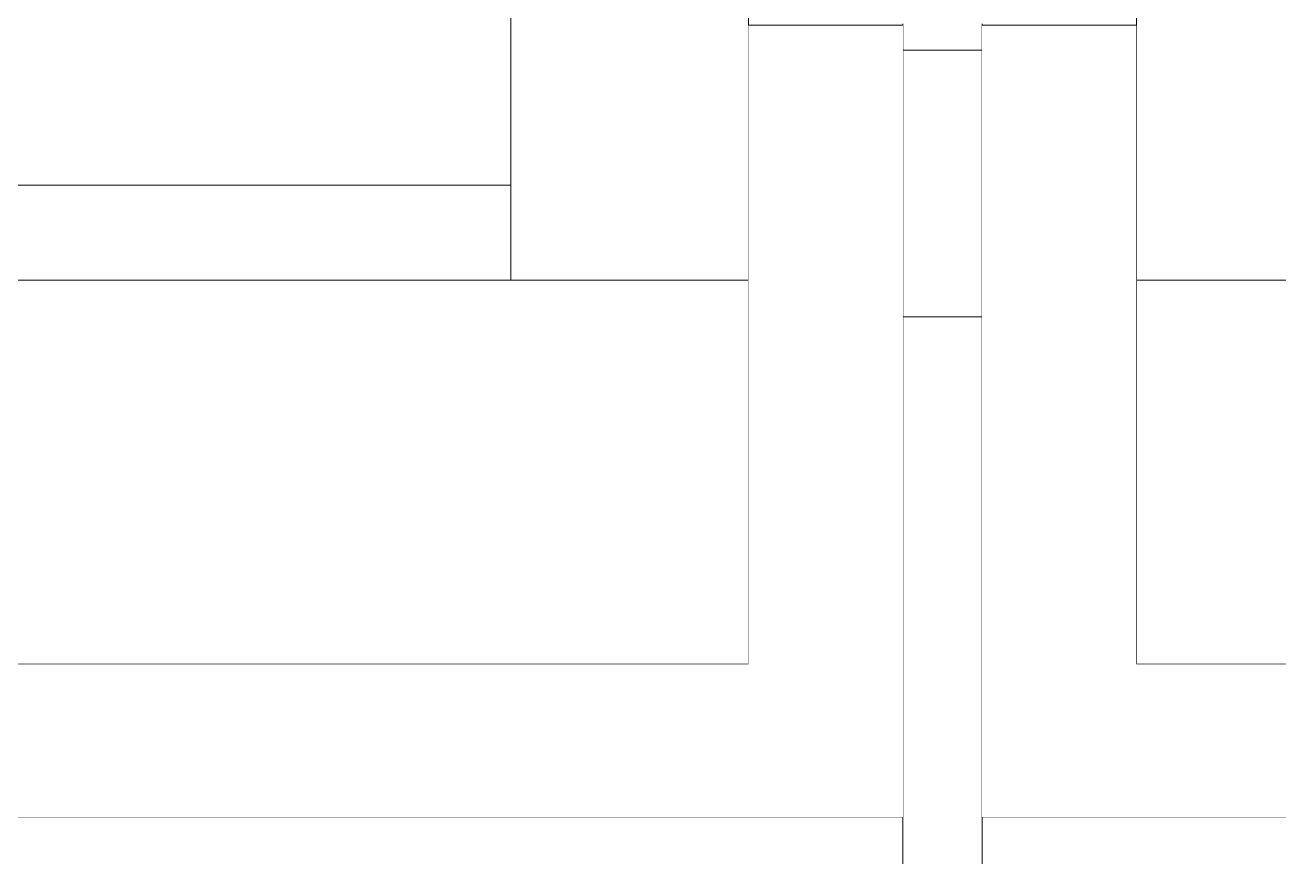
# Model space of a CAD drawing. Header units: millimetres. Extents: x -46169 to 237885, y -84465 to 18123.
# Drawn here: x 112123.9 to 112282.2, y -80720.2 to -80615.1 of the extents above; entities that cross this region are included whole.
import ezdxf

# ---------------------------------------------------------------- set-up
doc = ezdxf.new("R2010")
doc.units = ezdxf.units.MM
doc.header["$MEASUREMENT"] = 0
doc.linetypes.add('Wipeout_Contour', pattern=[1000, 0, -1000])
doc.layers.add('New_A-20-M_Floor_Slab', color=7, linetype='Continuous')
doc.layers.add('New_A-35-M_FFE_Fixed', color=7, linetype='Continuous')
for name, color, linetype, lineweight in [('New_A-20-M_Floor_Slab_Pen_No__87', 8, 'Continuous', 20), ('New_A-20-M_Floor_Slab_Pen_No__89', 8, 'Continuous', 20), ('New_A-35-M_FFE_Fixed_Pen_No__1', 7, 'Continuous', 13)]:
    doc.layers.add(name, color=color, linetype=linetype, lineweight=lineweight)

# ---------------------------------------------------------------- blocks, each defined once
blk = doc.blocks.new('Section Elem_4_2', base_point=(64459.15, -84332.61))
at = {"color": 254, "linetype": 'Wipeout_Contour', "lineweight": 0, "ltscale": 25429937.22512363}
blk.add_wipeout([(110238.31, -80783.86), (110303.02, -80783.86), (110303.02, -80952.86), (110238.31, -80952.86), (110238.31, -80953.11), (121390.86, -80953.11), (121390.86, -80952.86), (121326.16, -80952.86), (121326.16, -80783.86), (121390.86, -80783.86), (121390.86, -80715.11), (121319.73, -80715.11), (121319.73, -80952.36), (121284.73, -80952.36), (121284.73, -80942.36), (121309.73, -80942.36), (121309.73, -80715.11), (121044.73, -80715.11), (121044.73, -80952.36), (121009.73, -80952.36), (121009.73, -80942.36), (121034.73, -80942.36), (121034.73, -80715.11), (120494.73, -80715.11), (120494.73, -80942.36), (120520.23, -80942.36), (120520.23, -80952.36), (120459.23, -80952.36), (120459.23, -80942.36), (120484.73, -80942.36), (120484.73, -80715.11), (119944.73, -80715.11), (119944.73, -80942.36), (119969.73, -80942.36), (119969.73, -80952.36), (119909.73, -80952.36), (119909.73, -80942.36), (119934.73, -80942.36), (119934.73, -80715.11), (119394.73, -80715.11), (119394.73, -80942.36), (119420.23, -80942.36), (119420.23, -80952.36), (119359.23, -80952.36), (119359.23, -80942.36), (119384.73, -80942.36), (119384.73, -80715.11), (118844.73, -80715.11), (118844.73, -80942.36), (118869.73, -80942.36), (118869.73, -80952.36), (118809.73, -80952.36), (118809.73, -80942.36), (118834.73, -80942.36), (118834.73, -80715.11), (118294.73, -80715.11), (118294.73, -80942.36), (118320.23, -80942.36), (118320.23, -80952.36), (118259.23, -80952.36), (118259.23, -80942.36), (118284.73, -80942.36), (118284.73, -80715.11), (117744.73, -80715.11), (117744.73, -80942.36), (117769.73, -80942.36), (117769.73, -80952.36), (117709.73, -80952.36), (117709.73, -80942.36), (117734.73, -80942.36), (117734.73, -80715.11), (117194.73, -80715.11), (117194.73, -80942.36), (117220.23, -80942.36), (117220.23, -80952.36), (117159.73, -80952.36), (117159.73, -80942.36), (117184.73, -80942.36), (117184.73, -80715.11), (116644.73, -80715.11), (116644.73, -80942.36), (116670.23, -80942.36), (116670.23, -80952.36), (116609.23, -80952.36), (116609.23, -80942.36), (116634.73, -80942.36), (116634.73, -80715.11), (116094.73, -80715.11), (116094.73, -80942.36), (116119.73, -80942.36), (116119.73, -80952.36), (116059.73, -80952.36), (116059.73, -80942.36), (116084.73, -80942.36), (116084.73, -80715.11), (115544.73, -80715.11), (115544.73, -80942.36), (115570.23, -80942.36), (115570.23, -80952.36), (115509.23, -80952.36), (115509.23, -80942.36), (115534.73, -80942.36), (115534.73, -80715.11), (114994.73, -80715.11), (114994.73, -80942.36), (115019.73, -80942.36), (115019.73, -80952.36), (114959.73, -80952.36), (114959.73, -80942.36), (114984.73, -80942.36), (114984.73, -80715.11), (114444.73, -80715.11), (114444.73, -80942.36), (114470.23, -80942.36), (114470.23, -80952.36), (114409.23, -80952.36), (114409.23, -80942.36), (114434.73, -80942.36), (114434.73, -80715.11), (113894.73, -80715.11), (113894.73, -80942.36), (113919.73, -80942.36), (113919.73, -80952.36), (113859.73, -80952.36), (113859.73, -80942.36), (113884.73, -80942.36), (113884.73, -80715.11), (113344.73, -80715.11), (113344.73, -80942.36), (113370.23, -80942.36), (113370.23, -80952.36), (113309.73, -80952.36), (113309.73, -80942.36), (113334.73, -80942.36), (113334.73, -80715.11), (112794.73, -80715.11), (112794.73, -80942.36), (112820.23, -80942.36), (112820.23, -80952.36), (112759.73, -80952.36), (112759.73, -80942.36), (112784.73, -80942.36), (112784.73, -80715.11), (112244.73, -80715.11), (112244.73, -80942.36), (112270.23, -80942.36), (112270.23, -80952.36), (112209.73, -80952.36), (112209.73, -80942.36), (112234.73, -80942.36), (112234.73, -80715.11), (111694.73, -80715.11), (111694.73, -80942.36), (111720.23, -80942.36), (111720.23, -80952.36), (111659.73, -80952.36), (111659.73, -80942.36), (111684.73, -80942.36), (111684.73, -80715.11), (111144.73, -80715.11), (111144.73, -80942.36), (111170.23, -80942.36), (111170.23, -80952.36), (111109.23, -80952.36), (111109.23, -80942.36), (111134.73, -80942.36), (111134.73, -80715.11), (110594.73, -80715.11), (110594.73, -80942.36), (110619.73, -80942.36), (110619.73, -80952.36), (110584.73, -80952.36), (110584.73, -80715.11), (110319.73, -80715.11), (110319.73, -80942.36), (110344.73, -80942.36), (110344.73, -80952.36), (110309.73, -80952.36), (110309.73, -80715.11), (110238.31, -80715.11)], dxfattribs=at).dxf.layer = 'New_A-20-M_Floor_Slab'
at = {"layer": 'New_A-20-M_Floor_Slab_Pen_No__87', "linetype": 'Continuous'}
for p, q in [((111694.73, -80715.11), (112234.73, -80715.11)), ((112244.73, -80715.11), (112784.73, -80715.11))]:
    blk.add_line(p, q, dxfattribs=at)
blk = doc.blocks.new('Section Elem_19_2', base_point=(64459.15, -84332.61))
at = {"color": 254, "linetype": 'Wipeout_Contour', "lineweight": 0, "ltscale": 552796.729137}
blk.add_wipeout([(112264.23, -80503.33), (112264.23, -80647.33), (112294.23, -80647.33), (112294.23, -80503.33)], dxfattribs=at).dxf.layer = 'New_A-35-M_FFE_Fixed'
at = {"color": 254, "linetype": 'Wipeout_Contour', "lineweight": 0, "ltscale": 552767.351012}
blk.add_wipeout([(112244.73, -80618.27), (112244.73, -80617.28), (112234.73, -80617.28), (112234.73, -80618.27)], dxfattribs=at).dxf.layer = 'New_A-35-M_FFE_Fixed'
at = {"color": 254, "linetype": 'Wipeout_Contour', "lineweight": 0, "ltscale": 552827.105204}
blk.add_wipeout([(112234.73, -80646.23), (112244.73, -80646.23), (112244.73, -80640.54), (112234.73, -80640.54)], dxfattribs=at).dxf.layer = 'New_A-35-M_FFE_Fixed'
at = {"color": 254, "linetype": 'Wipeout_Contour', "lineweight": 0, "ltscale": 552762.736866}
blk.add_wipeout([(112234.73, -80616.64), (112244.73, -80616.64), (112244.73, -80614.96), (112234.73, -80614.96)], dxfattribs=at).dxf.layer = 'New_A-35-M_FFE_Fixed'
at = {"color": 254, "linetype": 'Wipeout_Contour', "lineweight": 0, "ltscale": 552770.296702}
blk.add_wipeout([(112234.73, -80619.81), (112244.73, -80619.81), (112244.73, -80618.27), (112234.73, -80618.27)], dxfattribs=at).dxf.layer = 'New_A-35-M_FFE_Fixed'
at = {"color": 254, "linetype": 'Wipeout_Contour', "lineweight": 0, "ltscale": 552814.144897}
blk.add_wipeout([(112234.73, -80640.54), (112244.73, -80640.54), (112244.73, -80635.12), (112234.73, -80635.12)], dxfattribs=at).dxf.layer = 'New_A-35-M_FFE_Fixed'
at = {"color": 254, "linetype": 'Wipeout_Contour', "lineweight": 0, "ltscale": 552840.447011}
blk.add_wipeout([(112234.73, -80651.97), (112244.73, -80651.97), (112244.73, -80646.23), (112234.73, -80646.23)], dxfattribs=at).dxf.layer = 'New_A-35-M_FFE_Fixed'
at = {"color": 254, "linetype": 'Wipeout_Contour', "lineweight": 0, "ltscale": 553786.836441}
blk.add_wipeout([(112264.23, -80695.83), (112765.23, -80695.83), (112765.23, -80647.33), (112264.23, -80647.33)], dxfattribs=at).dxf.layer = 'New_A-35-M_FFE_Fixed'
at = {"layer": 'New_A-35-M_FFE_Fixed_Pen_No__1', "linetype": 'Continuous'}
for p, q in [((112264.23, -80647.33), (112264.23, -80503.33)), ((112294.23, -80647.33), (112264.23, -80647.33)), ((112264.23, -80695.83), (112264.23, -80647.33)), ((112264.23, -80695.83), (112765.23, -80695.83))]:
    blk.add_line(p, q, dxfattribs=at)
at = {"color": 254, "linetype": 'Wipeout_Contour', "lineweight": 0, "ltscale": 552802.042247}
blk.add_wipeout([(112234.73, -80635.12), (112244.73, -80635.12), (112244.73, -80630.17), (112234.73, -80630.17)], dxfattribs=at).dxf.layer = 'New_A-35-M_FFE_Fixed'
at = {"color": 254, "linetype": 'Wipeout_Contour', "lineweight": 0, "ltscale": 553103.28844}
blk.add_wipeout([(112234.73, -80651.97), (112234.73, -80871.24), (112244.73, -80871.24), (112244.73, -80651.97)], dxfattribs=at).dxf.layer = 'New_A-35-M_FFE_Fixed'
at = {"color": 254, "linetype": 'Wipeout_Contour', "lineweight": 0, "ltscale": 552791.241843}
blk.add_wipeout([(112244.73, -80630.17), (112244.73, -80625.86), (112234.73, -80625.86), (112234.73, -80630.17)], dxfattribs=at).dxf.layer = 'New_A-35-M_FFE_Fixed'
at = {"color": 254, "linetype": 'Wipeout_Contour', "lineweight": 0, "ltscale": 552782.140389}
blk.add_wipeout([(112244.73, -80625.86), (112244.73, -80622.37), (112234.73, -80622.37), (112234.73, -80625.86)], dxfattribs=at).dxf.layer = 'New_A-35-M_FFE_Fixed'
at = {"color": 254, "linetype": 'Wipeout_Contour', "lineweight": 0, "ltscale": 552775.072151}
blk.add_wipeout([(112234.73, -80622.37), (112244.73, -80622.37), (112244.73, -80619.81), (112234.73, -80619.81)], dxfattribs=at).dxf.layer = 'New_A-35-M_FFE_Fixed'
blk = doc.blocks.new('Section Elem_20_2', base_point=(64459.15, -84332.61))
at = {"layer": 'New_A-35-M_FFE_Fixed_Pen_No__1', "linetype": 'Continuous'}
for p, q in [((112234.73, -80618.27), (112244.73, -80618.27)), ((112234.73, -80619.81), (112234.73, -80618.27)), ((112244.73, -80619.81), (112244.73, -80618.27)), ((112234.73, -80622.37), (112234.73, -80619.81)), ((112244.73, -80622.37), (112244.73, -80619.81)), ((112234.73, -80625.86), (112234.73, -80622.37)), ((112244.73, -80625.86), (112244.73, -80622.37)), ((112234.73, -80630.17), (112234.73, -80625.86)), ((112244.73, -80630.17), (112244.73, -80625.86)), ((112234.73, -80635.12), (112234.73, -80630.17)), ((112244.73, -80635.12), (112244.73, -80630.17)), ((112234.73, -80640.54), (112234.73, -80635.12)), ((112244.73, -80640.54), (112244.73, -80635.12)), ((112234.73, -80646.23), (112234.73, -80640.54)), ((112244.73, -80646.23), (112244.73, -80640.54)), ((112234.73, -80651.97), (112234.73, -80646.23)), ((112244.73, -80651.97), (112244.73, -80646.23)), ((112234.73, -80884.65), (112234.73, -80651.97)), ((112234.73, -80651.97), (112244.73, -80651.97)), ((112244.73, -80884.65), (112244.73, -80651.97))]:
    blk.add_line(p, q, dxfattribs=at)
at = {"color": 254, "linetype": 'Wipeout_Contour', "lineweight": 0, "ltscale": 552765.43965}
blk.add_wipeout([(112244.73, -80617.28), (112244.73, -80616.64), (112234.73, -80616.64), (112234.73, -80617.28)], dxfattribs=at).dxf.layer = 'New_A-35-M_FFE_Fixed'
at = {"color": 254, "linetype": 'Wipeout_Contour', "lineweight": 0, "ltscale": 827971.628807}
blk.add_wipeout([(112215.23, -80647.33), (112185.23, -80647.33), (111744.23, -80647.33), (111714.23, -80647.33), (111714.23, -80695.83), (112215.23, -80695.83)], dxfattribs=at).dxf.layer = 'New_A-35-M_FFE_Fixed'
at = {"layer": 'New_A-35-M_FFE_Fixed_Pen_No__1', "linetype": 'Continuous'}
for p, q in [((112234.73, -80616.64), (112234.73, -80614.96)), ((112244.73, -80616.64), (112244.73, -80614.96)), ((112234.73, -80618.27), (112234.73, -80616.64)), ((112244.73, -80618.27), (112244.73, -80616.64)), ((111714.23, -80695.83), (112215.23, -80695.83))]:
    blk.add_line(p, q, dxfattribs=at)
at = {"color": 254, "linetype": 'Wipeout_Contour', "lineweight": 0, "ltscale": 551929.600509}
blk.add_wipeout([(112185.23, -80647.33), (112185.23, -80635.33), (111744.23, -80635.33), (111744.23, -80647.33)], dxfattribs=at).dxf.layer = 'New_A-35-M_FFE_Fixed'
at = {"color": 254, "linetype": 'Wipeout_Contour', "lineweight": 0, "ltscale": 551761.374976}
blk.add_wipeout([(112185.23, -80635.33), (112185.23, -80503.33), (111744.23, -80503.33), (111744.23, -80635.33)], dxfattribs=at).dxf.layer = 'New_A-35-M_FFE_Fixed'
at = {"color": 254, "linetype": 'Wipeout_Contour', "lineweight": 0, "ltscale": 552540.027076}
blk.add_wipeout([(112215.23, -80503.33), (112185.23, -80503.33), (112185.23, -80647.33), (112215.23, -80647.33)], dxfattribs=at).dxf.layer = 'New_A-35-M_FFE_Fixed'
at = {"layer": 'New_A-35-M_FFE_Fixed_Pen_No__1', "linetype": 'Continuous'}
for p, q in [((112185.23, -80647.33), (112185.23, -80503.33)), ((112215.23, -80647.33), (112215.23, -80503.33)), ((111744.23, -80635.33), (112185.23, -80635.33)), ((111744.23, -80647.33), (112185.23, -80647.33)), ((112185.23, -80647.33), (112215.23, -80647.33)), ((112215.23, -80695.83), (112215.23, -80647.33))]:
    blk.add_line(p, q, dxfattribs=at)
blk = doc.blocks.new('Section Elem_59_2', base_point=(64459.15, -84332.61))
at = {"color": 254, "linetype": 'Wipeout_Contour', "lineweight": 0, "ltscale": 1103947.835570596}
blk.add_wipeout([(111694.73, -80615.11), (111694.73, -80715.11), (112234.73, -80715.11), (112234.73, -80615.11), (112215.23, -80615.11), (112215.23, -80695.83), (111714.23, -80695.83), (111714.23, -80615.11)], dxfattribs=at).dxf.layer = 'New_A-20-M_Floor_Slab'
at = {"color": 254, "linetype": 'Wipeout_Contour', "lineweight": 0, "ltscale": 1107520.876243299}
blk.add_wipeout([(112264.23, -80615.11), (112244.73, -80615.11), (112244.73, -80715.11), (112784.73, -80715.11), (112784.73, -80615.11), (112765.23, -80615.11), (112765.23, -80695.83), (112264.23, -80695.83)], dxfattribs=at).dxf.layer = 'New_A-20-M_Floor_Slab'
at = {"layer": 'New_A-20-M_Floor_Slab_Pen_No__89', "linetype": 'Continuous'}
for p, q in [((112234.73, -80615.11), (112215.23, -80615.11)), ((112264.23, -80615.11), (112244.73, -80615.11))]:
    blk.add_line(p, q, dxfattribs=at)

msp = doc.modelspace()

# ---------------------------------------------------------------- block references
at = {"layer": 'New_A-20-M_Floor_Slab'}
msp.add_blockref('Section Elem_4_2', (64459.15, -84332.61), dxfattribs=at)

# ---------------------------------------------------------------- next in the draw order: block references
at = {"layer": 'New_A-35-M_FFE_Fixed'}
msp.add_blockref('Section Elem_19_2', (64459.15, -84332.61), dxfattribs=at)

# ---------------------------------------------------------------- next in the draw order: block references
msp.add_blockref('Section Elem_20_2', (64459.15, -84332.61), dxfattribs=at)

# ---------------------------------------------------------------- next in the draw order: block references
at = {"layer": 'New_A-20-M_Floor_Slab'}
msp.add_blockref('Section Elem_59_2', (64459.15, -84332.61), dxfattribs=at)

doc.saveas('drawing.dxf')
